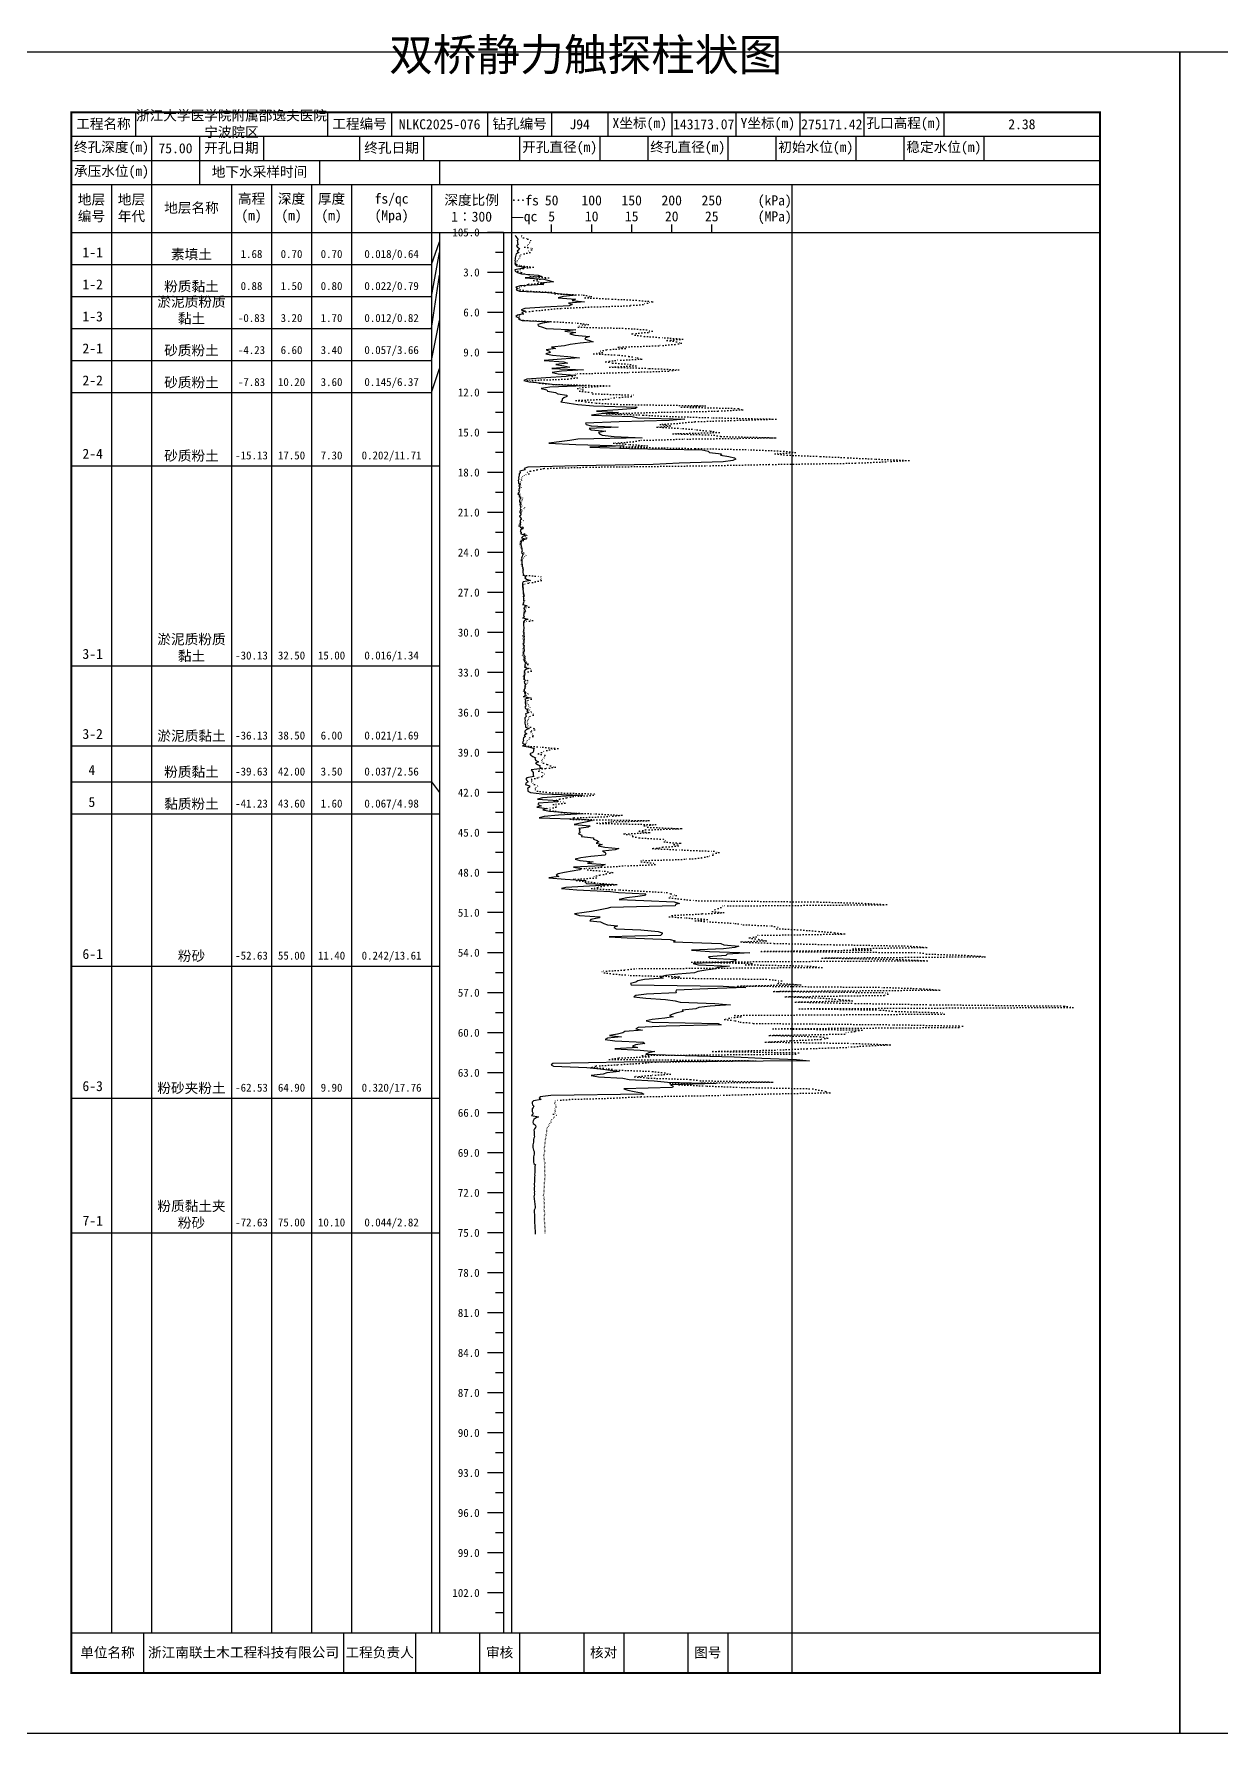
# Model space of a CAD drawing. Extents: x 297 to 65340, y 0 to 425.
# Drawn here: x 27928.6 to 28225.3, y 0 to 424.6 of the extents above; entities that cross this region are included whole.
import ezdxf
from ezdxf.enums import TextEntityAlignment as Align

# ---------------------------------------------------------------- set-up
doc = ezdxf.new("R2010")
doc.units = 0
doc.linetypes.add('DOT', pattern=[6.35, 0, -6.35])
doc.layers.add('FRAME', color=7, linetype='CONTINUOUS')
doc.layers.add('STRATUM', color=7, linetype='CONTINUOUS')
doc.styles.add('ST', font='')
doc.styles.get('ST').set_extended_font_data('SimSun')

msp = doc.modelspace()

# ---------------------------------------------------------------- linework, layer by layer
at = {"layer": 'FRAME', "color": 245, "linetype": 'Continuous'}
for points in [[(27918, 0), (28215, 0), (28215, 420), (27918, 420)], [(28215, 0), (28512, 0), (28512, 420), (28215, 420)]]:
    msp.add_lwpolyline(points, close=True, dxfattribs=at)
at = {"layer": 'FRAME', "linetype": 'Continuous', "const_width": 0.5}
msp.add_lwpolyline([(27938, 15), (28195, 15), (28195, 405), (27938, 405)], close=True, dxfattribs=at)
at = {"layer": 'FRAME', "color": 0, "linetype": 'Continuous'}
for points in [[(27954, 405), (27954, 399)], [(28002, 405), (28002, 399)], [(28018, 405), (28018, 399)], [(28042, 405), (28042, 399)], [(28058, 405), (28058, 399)], [(28072, 405), (28072, 399)], [(28088, 405), (28088, 399)], [(28104, 405), (28104, 399)], [(28120, 405), (28120, 399)], [(28136, 405), (28136, 399)], [(28156, 405), (28156, 399)], [(28195, 405), (28195, 399)], [(27938, 399), (28195, 399)], [(27958, 399), (27958, 393)], [(27970, 399), (27970, 393)], [(27986, 399), (27986, 393)], [(28010, 399), (28010, 393)], [(28026, 399), (28026, 393)], [(28050, 399), (28050, 393)], [(28070, 399), (28070, 393)], [(28082, 399), (28082, 393)], [(28102, 399), (28102, 393)], [(28114, 399), (28114, 393)], [(28134, 399), (28134, 393)], [(28146, 399), (28146, 393)], [(28166, 399), (28166, 393)], [(28195, 399), (28195, 393)], [(27938, 393), (28195, 393)], [(27958, 393), (27958, 387)], [(27970, 393), (27970, 387)], [(28000, 393), (28000, 387)], [(28030, 393), (28030, 387)], [(27938, 387), (28195, 387)], [(27948, 387), (27948, 25)], [(27958, 387), (27958, 25)], [(27978, 387), (27978, 25)], [(27988, 387), (27988, 25)], [(27998, 387), (27998, 25)], [(28008, 387), (28008, 25)], [(28028, 387), (28028, 25)], [(28048, 387), (28048, 25)], [(28118, 387), (28118, 25)], [(27938, 375), (28195, 375)], [(28030, 375), (28030, 25)], [(28046, 375), (28046, 25)], [(28058, 375), (28058, 377)], [(28068, 375), (28068, 377)], [(28078, 375), (28078, 377)], [(28088, 375), (28088, 377)], [(28098, 375), (28098, 377)], [(27938, 25), (28195, 25)], [(27956, 25), (27956, 15)], [(28006, 25), (28006, 15)], [(28024, 25), (28024, 15)], [(28040, 25), (28040, 15)], [(28050, 25), (28050, 15)], [(28066, 25), (28066, 15)], [(28076, 25), (28076, 15)], [(28092, 25), (28092, 15)], [(28102, 25), (28102, 15)], [(28118, 25), (28118, 15)]]:
    msp.add_lwpolyline(points, dxfattribs=at)
at = {"layer": 'STRATUM', "linetype": 'Continuous'}
for points in [[(28046, 375), (28042, 375)], [(28048.86, 374.33), (28049.02, 374), (28049.3, 373.67), (28049.6, 373.33), (28049.4, 373), (28049.5, 372.67), (28049.44, 372.33), (28049.64, 372), (28049.18, 371.67), (28049.44, 371.33), (28049.98, 371), (28049.8, 370.67), (28049.34, 370.33), (28049.8, 370), (28049.12, 369.67), (28049.06, 369.33), (28048.96, 369), (28048.9, 368.67), (28048.92, 368.33), (28048.82, 368), (28048.86, 367.67), (28048.82, 367.33), (28048.84, 367), (28049.2, 366.67), (28051.46, 366.33), (28050.56, 366), (28048.82, 365.67), (28048.9, 365.33), (28049.48, 365), (28050.5, 364.67), (28054.6, 364.33), (28055.58, 364), (28051.34, 363.67), (28056.08, 363.33), (28057.4, 363), (28058.48, 362.67), (28055.16, 362.33), (28056, 362), (28050.1, 361.67), (28049.04, 361.33), (28049.54, 361), (28049.12, 360.67), (28049.96, 360.33), (28057, 360), (28060.54, 359.67), (28064.06, 359.33), (28060.92, 359), (28059.64, 358.67), (28063.94, 358.33), (28063.12, 358), (28066.18, 357.67), (28062.18, 357.33), (28063.14, 357), (28062.36, 356.67), (28056.26, 356.33), (28051.3, 356), (28050.38, 355.67), (28051.5, 355.33), (28050.54, 355), (28050.92, 354.67), (28049.48, 354.33), (28049.08, 354), (28049.92, 353.67), (28049.74, 353.33), (28050.64, 353), (28057.98, 352.67), (28055.7, 352.33), (28054.54, 352), (28054.62, 351.67), (28055.68, 351.33), (28056.62, 351), (28064.02, 350.67), (28061.28, 350.33), (28064.02, 350), (28062.52, 349.67), (28063.76, 349.33), (28067.42, 349), (28066.44, 348.67), (28066.3, 348.33), (28067.48, 348), (28068.34, 347.67), (28065.16, 347.33), (28062.6, 347), (28061.2, 346.67), (28058, 346.33), (28058.96, 346), (28056.66, 345.67), (28057.48, 345.33), (28057.62, 345), (28056.54, 344.67), (28058.24, 344.33), (28062, 344), (28064.94, 343.67), (28060.44, 343.33), (28056.12, 343), (28061.04, 342.67), (28061.98, 342.33), (28059.06, 342), (28061.02, 341.67), (28062.56, 341.33), (28058.04, 341), (28065.94, 340.67), (28060.44, 340.33), (28058.14, 340), (28059.6, 339.67), (28063.72, 339.33), (28061.64, 339), (28056.56, 338.67), (28051.78, 338.33), (28051.08, 338), (28052.42, 337.67), (28056.06, 337.33), (28058.86, 337), (28066.24, 336.67), (28057.52, 336.33), (28055.34, 336), (28056.82, 335.67), (28056.94, 335.33), (28058.96, 335), (28059.58, 334.67), (28061.76, 334.33), (28061.76, 334), (28061.04, 333.67), (28060.62, 333.33), (28060.62, 333), (28060.3, 332.67), (28062.38, 332.33), (28064.58, 332), (28068.48, 331.67), (28079.36, 331.33), (28078.98, 331), (28074.64, 330.67), (28069.2, 330.33), (28074.72, 330), (28070.34, 329.67), (28067.92, 329.33), (28078.08, 329), (28079.54, 328.67), (28091.26, 328.33), (28087.4, 328), (28074.9, 327.67), (28066.44, 327.33), (28066.64, 327), (28067.9, 326.67), (28074.62, 326.33), (28067.36, 326), (28067.84, 325.67), (28071.54, 325.33), (28069.74, 325), (28069.96, 324.67), (28070.6, 324.33), (28073.66, 324), (28080.58, 323.67), (28064.52, 323.33), (28062.52, 323), (28059.84, 322.67), (28057.28, 322.33), (28064.06, 322), (28076.14, 321.67), (28067.54, 321.33), (28077.44, 321), (28095.64, 320.67), (28097.12, 320.33), (28097.4, 320), (28100.44, 319.67), (28100.22, 319.33), (28102.3, 319), (28103.7, 318.67), (28104, 318.33), (28103.3, 318), (28100.84, 317.67), (28089.84, 317.33), (28083.38, 317), (28064.38, 316.67), (28052.04, 316.33), (28051.1, 316), (28051.34, 315.67), (28050.04, 315.33), (28050.14, 315), (28049.92, 314.67), (28049.86, 314.33), (28049.78, 314), (28049.72, 313.67), (28049.82, 313.33), (28049.66, 313), (28049.72, 312.67), (28049.72, 312.33), (28050.12, 312), (28049.76, 311.67), (28049.96, 311.33), (28049.9, 311), (28049.72, 310.67), (28049.84, 310.33), (28049.8, 310), (28049.56, 309.67), (28049.98, 309.33), (28049.86, 309), (28050.4, 308.67), (28050.08, 308.33), (28049.94, 308), (28049.98, 307.67), (28050.2, 307.33), (28050.08, 307), (28050.16, 306.67), (28050.3, 306.33), (28050.12, 306), (28050.32, 305.67), (28050.08, 305.33), (28050.08, 305), (28050.3, 304.67), (28050.18, 304.33), (28050, 304), (28050.32, 303.67), (28050.3, 303.33), (28050.12, 303), (28050.1, 302.67), (28050.16, 302.33), (28050.24, 302), (28050.04, 301.67), (28050.12, 301.33), (28050.88, 301), (28050.22, 300.67), (28050.2, 300.33), (28050.32, 300), (28050.28, 299.67), (28051.66, 299.33), (28050.82, 299), (28050.44, 298.67), (28051.66, 298.33), (28050.26, 298), (28050.44, 297.67), (28050.3, 297.33), (28050.32, 297), (28050.4, 296.67), (28050.5, 296.33), (28050.56, 296), (28050.54, 295.67), (28050.6, 295.33), (28050.46, 295), (28050.92, 294.67), (28050.68, 294.33), (28050.62, 294), (28050.5, 293.67), (28050.54, 293.33), (28050.56, 293), (28050.58, 292.67), (28050.54, 292.33), (28050.64, 292), (28050.64, 291.67), (28050.68, 291.33), (28050.78, 291), (28050.9, 290.67), (28050.82, 290.33), (28050.78, 290), (28050.84, 289.67), (28051.06, 289.33), (28051.58, 289), (28051.32, 288.67), (28051.7, 288.33), (28052.7, 288), (28050.86, 287.67), (28050.72, 287.33), (28050.72, 287), (28050.72, 286.67), (28050.7, 286.33), (28050.8, 286), (28050.8, 285.67), (28050.84, 285.33), (28050.88, 285), (28050.88, 284.67), (28051.06, 284.33), (28050.92, 284), (28050.96, 283.67), (28050.96, 283.33), (28051, 283), (28051.04, 282.67), (28050.88, 282.33), (28050.9, 282), (28051.68, 281.67), (28051.12, 281.33), (28051.06, 281), (28051.26, 280.67), (28051.5, 280.33), (28051.02, 280), (28051.02, 279.67), (28051, 279.33), (28051.12, 279), (28050.88, 278.67), (28051.9, 278.33), (28051.2, 278), (28050.96, 277.67), (28050.98, 277.33), (28050.96, 277), (28051, 276.67), (28051.06, 276.33), (28051.02, 276), (28051, 275.67), (28050.94, 275.33), (28051.04, 275), (28051.06, 274.67), (28051.02, 274.33), (28051.1, 274), (28051.04, 273.67), (28051.12, 273.33), (28051.04, 273), (28051.06, 272.67), (28051.08, 272.33), (28050.92, 272), (28051.14, 271.67), (28051.06, 271.33), (28051.04, 271), (28051.12, 270.67), (28051.1, 270.33), (28050.94, 270), (28050.96, 269.67), (28051.02, 269.33), (28051.4, 269), (28051.1, 268.67), (28051.36, 268.33), (28051.06, 268), (28051.26, 267.67), (28051.76, 267.33), (28051.26, 267), (28051.28, 266.67), (28051.24, 266.33), (28052.12, 266), (28051.4, 265.67), (28051.14, 265.33), (28051.2, 265), (28051.26, 264.67), (28051.18, 264.33), (28051.16, 264), (28051.14, 263.67), (28051.14, 263.33), (28051.46, 263), (28051.14, 262.67), (28051.22, 262.33), (28051.5, 262), (28051.32, 261.67), (28051.26, 261.33), (28051.26, 261), (28051.04, 260.67), (28051.18, 260.33), (28051.56, 260), (28051.32, 259.67), (28051.38, 259.33), (28051.12, 259), (28052.62, 258.67), (28051.32, 258.33), (28051.5, 258), (28051.38, 257.67), (28051.34, 257.33), (28051.48, 257), (28051.52, 256.67), (28051.28, 256.33), (28051.46, 256), (28052.1, 255.67), (28051.8, 255.33), (28052.3, 255), (28051.5, 254.67), (28051.58, 254.33), (28051.66, 254), (28051.3, 253.67), (28051.32, 253.33), (28051.4, 253), (28051.26, 252.67), (28051.3, 252.33), (28051.38, 252), (28051.48, 251.67), (28051.5, 251.33), (28052.4, 251), (28051.64, 250.67), (28051.28, 250.33), (28051.32, 250), (28051.78, 249.67), (28051.14, 249.33), (28051.46, 249), (28050.94, 248.67), (28050.9, 248.33), (28050.94, 248), (28050.8, 247.67), (28050.72, 247.33), (28051.46, 247), (28050.68, 246.67), (28052.58, 246.33), (28053.6, 246), (28053.5, 245.67), (28053.44, 245.33), (28053.28, 245), (28052.54, 244.67), (28052.76, 244.33), (28053.32, 244), (28053.98, 243.67), (28053.78, 243.33), (28054.06, 243), (28054.72, 242.67), (28053.94, 242.33), (28054.5, 242), (28055.1, 241.67), (28054.94, 241.33), (28055.74, 241), (28052.84, 240.67), (28053.16, 240.33), (28053.42, 240), (28053.36, 239.67), (28053.34, 239.33), (28053.54, 239), (28051.78, 238.67), (28051.56, 238.33), (28051.76, 238), (28052.16, 237.67), (28051.52, 237.33), (28051.48, 237), (28052.44, 236.67), (28052.46, 236.33), (28051.98, 236), (28052.02, 235.67), (28052.02, 235.33), (28052.72, 235), (28055.56, 234.67), (28065.76, 234.33), (28060.3, 234), (28055.68, 233.67), (28054.44, 233.33), (28059.52, 233), (28059.54, 232.67), (28054.68, 232.33), (28054.54, 232), (28055.36, 231.67), (28054.32, 231.33), (28056.8, 231), (28055.8, 230.67), (28057.48, 230.33), (28061.82, 230), (28065.9, 229.67), (28059.68, 229.33), (28056.1, 229), (28054.84, 228.67), (28065.42, 228.33), (28068.22, 228), (28066.86, 227.67), (28065.22, 227.33), (28063.6, 227), (28067.6, 226.67), (28067.12, 226.33), (28064.78, 226), (28065.02, 225.67), (28064.86, 225.33), (28065.16, 225), (28064.68, 224.67), (28065.58, 224.33), (28065.42, 224), (28068.46, 223.67), (28068.44, 223.33), (28069.38, 223), (28069.82, 222.67), (28069.12, 222.33), (28070.66, 222), (28069.58, 221.67), (28071.28, 221.33), (28074.8, 221), (28073.88, 220.67), (28070.68, 220.33), (28071.4, 220), (28071.56, 219.67), (28071.4, 219.33), (28067.8, 219), (28065.32, 218.67), (28063.86, 218.33), (28065.04, 218), (28068.4, 217.67), (28066.94, 217.33), (28071.4, 217), (28070.54, 216.67), (28063.42, 216.33), (28065.52, 216), (28065.08, 215.67), (28063.1, 215.33), (28061.24, 215), (28059.64, 214.67), (28059.16, 214.33), (28059.76, 214), (28057.32, 213.67), (28061.38, 213.33), (28066.54, 213), (28066.32, 212.67), (28066.7, 212.33), (28073.56, 212), (28068.98, 211.67), (28061.52, 211.33), (28060.5, 211), (28064.26, 210.67), (28072.72, 210.33), (28074.7, 210), (28081.5, 209.67), (28081.24, 209.33), (28079.52, 209), (28076.76, 208.67), (28074.84, 208.33), (28081.06, 208), (28088.58, 207.67), (28089.92, 207.33), (28088.92, 207), (28088.82, 206.67), (28072.7, 206.33), (28071.78, 206), (28070.1, 205.67), (28067.94, 205.33), (28066.14, 205), (28063.74, 204.67), (28064.94, 204.33), (28070.16, 204), (28069.84, 203.67), (28067.76, 203.33), (28067.54, 203), (28070.2, 202.67), (28071.04, 202.33), (28071.92, 202), (28074.46, 201.67), (28073.54, 201.33), (28074.12, 201), (28080.28, 200.67), (28084.62, 200.33), (28085.64, 200), (28085.6, 199.67), (28085.22, 199.33), (28072.36, 199), (28076.86, 198.67), (28087.62, 198.33), (28088.82, 198), (28088.46, 197.67), (28100.28, 197.33), (28101.02, 197), (28104.76, 196.67), (28103.78, 196.33), (28100.98, 196), (28092.96, 195.67), (28097.46, 195.33), (28107.56, 195), (28101.84, 194.67), (28101.54, 194.33), (28097.2, 194), (28097.64, 193.67), (28104.22, 193.33), (28103.88, 193), (28102.48, 192.67), (28093.36, 192.33), (28094.7, 192), (28102.44, 191.67), (28099.48, 191.33), (28099.02, 191), (28096.5, 190.67), (28094.5, 190.33), (28093.68, 190), (28089.56, 189.67), (28086.56, 189.33), (28085.08, 189), (28085.86, 188.67), (28081.22, 188.33), (28079.54, 188), (28079.04, 187.67), (28077.72, 187.33), (28077.9, 187), (28100.86, 186.67), (28106.48, 186.33), (28097.02, 186), (28089.14, 185.67), (28089.06, 185.33), (28089.08, 185), (28081.68, 184.67), (28079.06, 184.33), (28078.56, 184), (28081.56, 183.67), (28086.42, 183.33), (28088.84, 183), (28090.12, 182.67), (28098.8, 182.33), (28102.7, 182), (28097.58, 181.67), (28094.8, 181.33), (28094.04, 181), (28090.6, 180.67), (28090.82, 180.33), (28089.26, 180), (28088.32, 179.67), (28087.44, 179.33), (28088.34, 179), (28086.32, 178.67), (28083.12, 178.33), (28081.58, 178), (28083.1, 177.67), (28099.58, 177.33), (28100.32, 177), (28086.62, 176.67), (28079.64, 176.33), (28079.02, 176), (28080.66, 175.67), (28076.28, 175.33), (28075.82, 175), (28074.44, 174.67), (28072.46, 174.33), (28075.46, 174), (28071.92, 173.67), (28071.38, 173.33), (28073.8, 173), (28080.9, 172.67), (28081.3, 172.33), (28078.96, 172), (28078.24, 171.67), (28079.52, 171.33), (28073.78, 171), (28080.08, 170.67), (28083.76, 170.33), (28082.3, 170), (28081.56, 169.67), (28091.34, 169.33), (28103.58, 169), (28110.5, 168.67), (28119.2, 168.33), (28122.44, 168), (28076.1, 167.67), (28058.28, 167.33), (28057.9, 167), (28058.44, 166.67), (28066.78, 166.33), (28070.14, 166), (28072.74, 165.67), (28074.98, 165.33), (28071.76, 165), (28070.86, 164.67), (28067.9, 164.33), (28069.68, 164), (28075.76, 163.67), (28077.4, 163.33), (28083.62, 163), (28086.94, 162.67), (28099.02, 162.33), (28087.72, 162), (28088.38, 161.67), (28088.22, 161.33), (28076.06, 161), (28077.02, 160.67), (28078.64, 160.33), (28080.48, 160), (28081, 159.67), (28057.82, 159.33), (28055.1, 159), (28054.88, 158.67), (28055.4, 158.33), (28053.44, 158), (28053.14, 157.67), (28053.16, 157.33), (28053.18, 157), (28053.56, 156.67), (28053.4, 156.33), (28053.14, 156), (28053.14, 155.67), (28053.14, 155.33), (28053.26, 155), (28053.26, 154.67), (28053, 154.33), (28054.7, 154), (28054, 153.67), (28053.54, 153.33), (28053.38, 153), (28053.3, 152.67), (28053.38, 152.33), (28053.86, 152), (28054.08, 151.67), (28053.94, 151.33), (28053.74, 151), (28053.58, 150.67), (28053.62, 150.33), (28053.62, 150), (28053.6, 149.67), (28053.62, 149.33), (28053.68, 149), (28053.56, 148.67), (28053.46, 148.33), (28053.46, 148), (28053.46, 147.67), (28053.36, 147.33), (28053.32, 147), (28053.3, 146.67), (28053.3, 146.33), (28053.34, 146), (28053.46, 145.67), (28053.6, 145.33), (28053.62, 145), (28053.64, 144.67), (28053.56, 144.33), (28053.5, 144), (28053.44, 143.67), (28053.46, 143.33), (28053.48, 143), (28053.5, 142.67), (28053.56, 142.33), (28053.98, 142), (28053.82, 141.67), (28053.8, 141.33), (28053.8, 141), (28053.82, 140.67), (28053.82, 140.33), (28053.78, 140), (28053.72, 139.67), (28053.8, 139.33), (28053.74, 139), (28053.74, 138.67), (28053.74, 138.33), (28053.74, 138), (28053.7, 137.67), (28053.64, 137.33), (28053.64, 137), (28053.68, 136.67), (28053.64, 136.33), (28053.66, 136), (28053.62, 135.67), (28053.68, 135.33), (28053.64, 135), (28053.68, 134.67), (28053.66, 134.33), (28053.58, 134), (28053.6, 133.67), (28053.64, 133.33), (28053.7, 133), (28053.7, 132.67), (28053.78, 132.33), (28053.78, 132), (28053.88, 131.67), (28053.86, 131.33), (28053.82, 131), (28053.66, 130.67), (28053.62, 130.33), (28053.62, 130), (28053.7, 129.67), (28053.7, 129.33), (28053.7, 129), (28053.7, 128.67), (28053.74, 128.33), (28053.74, 128), (28053.74, 127.67), (28053.74, 127.33), (28053.76, 127), (28053.78, 126.67), (28053.8, 126.33), (28053.82, 126), (28053.86, 125.67), (28053.88, 125.33), (28053.9, 125), (28053.86, 124.67)], [(28028, 367), (28030, 372.67)], [(28028, 359), (28030, 370)], [(28046, 370), (28044, 370)], [(27938, 367), (27948, 367)], [(27948, 367), (27958, 367)], [(27958, 367), (27978, 367)], [(27978, 367), (27988, 367)], [(27988, 367), (27998, 367)], [(27998, 367), (28008, 367)], [(28008, 367), (28028, 367)], [(28028, 351), (28030, 364.33)], [(28046, 365), (28042, 365)], [(27938, 359), (27948, 359)], [(27948, 359), (27958, 359)], [(27958, 359), (27978, 359)], [(27978, 359), (27988, 359)], [(27988, 359), (27998, 359)], [(27998, 359), (28008, 359)], [(28008, 359), (28028, 359)], [(28046, 360), (28044, 360)], [(28028, 343), (28030, 353)], [(28046, 355), (28042, 355)], [(27938, 351), (27948, 351)], [(27948, 351), (27958, 351)], [(27958, 351), (27978, 351)], [(27978, 351), (27988, 351)], [(27988, 351), (27998, 351)], [(27998, 351), (28008, 351)], [(28008, 351), (28028, 351)], [(28046, 350), (28044, 350)], [(28046, 345), (28042, 345)], [(27938, 343), (27948, 343)], [(27948, 343), (27958, 343)], [(27958, 343), (27978, 343)], [(27978, 343), (27988, 343)], [(27988, 343), (27998, 343)], [(27998, 343), (28008, 343)], [(28008, 343), (28028, 343)], [(28028, 335), (28030, 341)], [(28046, 340), (28044, 340)], [(27938, 335), (27948, 335)], [(27948, 335), (27958, 335)], [(27958, 335), (27978, 335)], [(27978, 335), (27988, 335)], [(27988, 335), (27998, 335)], [(27998, 335), (28008, 335)], [(28008, 335), (28028, 335)], [(28046, 335), (28042, 335)], [(28046, 330), (28044, 330)], [(28046, 325), (28042, 325)], [(28046, 320), (28044, 320)], [(27938, 316.67), (27948, 316.67)], [(27948, 316.67), (27958, 316.67)], [(27958, 316.67), (27978, 316.67)], [(27978, 316.67), (27988, 316.67)], [(27988, 316.67), (27998, 316.67)], [(27998, 316.67), (28008, 316.67)], [(28008, 316.67), (28028, 316.67)], [(28028, 316.67), (28030, 316.67)], [(28046, 315), (28042, 315)], [(28046, 310), (28044, 310)], [(28046, 305), (28042, 305)], [(28046, 300), (28044, 300)], [(28046, 295), (28042, 295)], [(28046, 290), (28044, 290)], [(28046, 285), (28042, 285)], [(28046, 280), (28044, 280)], [(28046, 275), (28042, 275)], [(28046, 270), (28044, 270)], [(27938, 266.67), (27948, 266.67)], [(27948, 266.67), (27958, 266.67)], [(27958, 266.67), (27978, 266.67)], [(27978, 266.67), (27988, 266.67)], [(27988, 266.67), (27998, 266.67)], [(27998, 266.67), (28008, 266.67)], [(28008, 266.67), (28028, 266.67)], [(28028, 266.67), (28030, 266.67)], [(28046, 265), (28042, 265)], [(28046, 260), (28044, 260)], [(28046, 255), (28042, 255)], [(27938, 246.67), (27948, 246.67)], [(27948, 246.67), (27958, 246.67)], [(27958, 246.67), (27978, 246.67)], [(27978, 246.67), (27988, 246.67)], [(27988, 246.67), (27998, 246.67)], [(27998, 246.67), (28008, 246.67)], [(28008, 246.67), (28028, 246.67)], [(28028, 246.67), (28030, 246.67)], [(28046, 250), (28044, 250)], [(28046, 245), (28042, 245)], [(28046, 240), (28044, 240)], [(27938, 237.67), (27948, 237.67)], [(27948, 237.67), (27958, 237.67)], [(27958, 237.67), (27978, 237.67)], [(27978, 237.67), (27988, 237.67)], [(27988, 237.67), (27998, 237.67)], [(27998, 237.67), (28008, 237.67)], [(28008, 237.67), (28028, 237.67)], [(28028, 237.67), (28030, 235)], [(28046, 235), (28042, 235)], [(27938, 229.67), (27948, 229.67)], [(27948, 229.67), (27958, 229.67)], [(27958, 229.67), (27978, 229.67)], [(27978, 229.67), (27988, 229.67)], [(27988, 229.67), (27998, 229.67)], [(27998, 229.67), (28008, 229.67)], [(28008, 229.67), (28028, 229.67)], [(28028, 229.67), (28030, 229.67)], [(28046, 230), (28044, 230)], [(28046, 225), (28042, 225)], [(28046, 220), (28044, 220)], [(28046, 215), (28042, 215)], [(28046, 210), (28044, 210)], [(28046, 205), (28042, 205)], [(28046, 200), (28044, 200)], [(27938, 191.67), (27948, 191.67)], [(27948, 191.67), (27958, 191.67)], [(27958, 191.67), (27978, 191.67)], [(27978, 191.67), (27988, 191.67)], [(27988, 191.67), (27998, 191.67)], [(27998, 191.67), (28008, 191.67)], [(28008, 191.67), (28028, 191.67)], [(28028, 191.67), (28030, 191.67)], [(28046, 195), (28042, 195)], [(28046, 190), (28044, 190)], [(28046, 185), (28042, 185)], [(28046, 180), (28044, 180)], [(28046, 175), (28042, 175)], [(28046, 170), (28044, 170)], [(28046, 165), (28042, 165)], [(27938, 158.67), (27948, 158.67)], [(27948, 158.67), (27958, 158.67)], [(27958, 158.67), (27978, 158.67)], [(27978, 158.67), (27988, 158.67)], [(27988, 158.67), (27998, 158.67)], [(27998, 158.67), (28008, 158.67)], [(28008, 158.67), (28028, 158.67)], [(28028, 158.67), (28030, 158.67)], [(28046, 160), (28044, 160)], [(28046, 155), (28042, 155)], [(28046, 150), (28044, 150)], [(28046, 145), (28042, 145)], [(28046, 140), (28044, 140)], [(28046, 135), (28042, 135)], [(28046, 130), (28044, 130)], [(27938, 125), (27948, 125)], [(27948, 125), (27958, 125)], [(27958, 125), (27978, 125)], [(27978, 125), (27988, 125)], [(27988, 125), (27998, 125)], [(27998, 125), (28008, 125)], [(28008, 125), (28028, 125)], [(28028, 125), (28030, 125)], [(28046, 125), (28042, 125)], [(28046, 120), (28044, 120)], [(28046, 115), (28042, 115)], [(28046, 110), (28044, 110)], [(28046, 105), (28042, 105)], [(28046, 100), (28044, 100)], [(28046, 95), (28042, 95)], [(28046, 90), (28044, 90)], [(28046, 85), (28042, 85)], [(28046, 80), (28044, 80)], [(28046, 75), (28042, 75)], [(28046, 70), (28044, 70)], [(28046, 65), (28042, 65)], [(28046, 60), (28044, 60)], [(28046, 55), (28042, 55)], [(28046, 50), (28044, 50)], [(28046, 45), (28042, 45)], [(28046, 40), (28044, 40)], [(28046, 35), (28042, 35)], [(28046, 30), (28044, 30)]]:
    msp.add_lwpolyline(points, dxfattribs=at)
at = {"layer": 'STRATUM', "linetype": 'DOT', "ltscale": 0.1}
msp.add_lwpolyline([(28050.46, 374.33), (28050.5, 374), (28050.98, 373.67), (28052.02, 373.33), (28052.74, 373), (28052.56, 372.67), (28052.58, 372.33), (28052.16, 372), (28051.96, 371.67), (28051.32, 371.33), (28053.22, 371), (28052.98, 370.67), (28052.18, 370.33), (28052.54, 370), (28051.1, 369.67), (28050.04, 369.33), (28050.04, 369), (28049.98, 368.67), (28049.74, 368.33), (28049.34, 368), (28049.4, 367.67), (28049.04, 367.33), (28049.26, 367), (28050.38, 366.67), (28053.38, 366.33), (28050.9, 366), (28050.12, 365.67), (28049.54, 365.33), (28050.46, 365), (28051.16, 364.67), (28052.26, 364.33), (28052.7, 364), (28057.2, 363.67), (28055.08, 363.33), (28053.58, 363), (28054.74, 362.67), (28056, 362.33), (28052.02, 362), (28051.18, 361.67), (28050.04, 361.33), (28049.8, 361), (28050.14, 360.67), (28052.04, 360.33), (28058.76, 360), (28058.88, 359.67), (28066.02, 359.33), (28067.9, 359), (28066.36, 358.67), (28073.22, 358.33), (28079.96, 358), (28083.16, 357.67), (28081.98, 357.33), (28080.76, 357), (28077.54, 356.67), (28067.22, 356.33), (28060.18, 356), (28056.4, 355.67), (28053.18, 355.33), (28051.48, 355), (28050.92, 354.67), (28049.88, 354.33), (28049.92, 354), (28049.84, 353.67), (28050.04, 353.33), (28051.14, 353), (28058.7, 352.67), (28064.52, 352.33), (28067.12, 352), (28064.94, 351.67), (28064.7, 351.33), (28076.54, 351), (28081.7, 350.67), (28083.12, 350.33), (28082.02, 350), (28078.12, 349.67), (28078.84, 349.33), (28081.18, 349), (28086.26, 348.67), (28090.72, 348.33), (28086.9, 348), (28089.16, 347.67), (28090.38, 347.33), (28088.76, 347), (28084.68, 346.67), (28074.72, 346.33), (28076.36, 346), (28071.6, 345.67), (28070.16, 345.33), (28070.64, 345), (28068.54, 344.67), (28074.9, 344.33), (28077.4, 344), (28079.44, 343.67), (28080.42, 343.33), (28073.9, 343), (28071.56, 342.67), (28073.32, 342.33), (28077.68, 342), (28079.02, 341.67), (28072.52, 341.33), (28082.5, 341), (28089.66, 340.67), (28087.1, 340.33), (28076.98, 340), (28064.1, 339.67), (28063.88, 339.33), (28063.1, 339), (28064.36, 338.67), (28062.02, 338.33), (28051.98, 338), (28053.26, 337.67), (28055.08, 337.33), (28058.44, 337), (28072.42, 336.67), (28066.54, 336.33), (28064.56, 336), (28065.82, 335.67), (28065, 335.33), (28068.1, 335), (28068.3, 334.67), (28078.44, 334.33), (28077.88, 334), (28073.62, 333.67), (28072.22, 333.33), (28064.1, 333), (28066.56, 332.67), (28069.22, 332.33), (28075.28, 332), (28096.34, 331.67), (28090.46, 331.33), (28104.66, 331), (28105.68, 330.67), (28099.46, 330.33), (28083.28, 330), (28071.82, 329.67), (28080.94, 329.33), (28087.58, 329), (28098.44, 328.67), (28114, 328.33), (28102.8, 328), (28093.72, 327.67), (28090.06, 327.33), (28085.18, 327), (28087.64, 326.67), (28084.4, 326.33), (28090.86, 326), (28094.4, 325.67), (28097.74, 325.33), (28099.86, 325), (28088.34, 324.67), (28098.62, 324.33), (28100.36, 324), (28113.96, 323.67), (28090.7, 323.33), (28079.86, 323), (28078.36, 322.67), (28073.56, 322.33), (28077.62, 322), (28081.86, 321.67), (28075.2, 321.33), (28093.98, 321), (28107.82, 320.67), (28116.04, 320.33), (28118.86, 320), (28113.86, 319.67), (28116.84, 319.33), (28125.24, 319), (28132.06, 318.67), (28139.1, 318.33), (28147.26, 318), (28141.44, 317.67), (28133.84, 317.33), (28112.3, 317), (28096.3, 316.67), (28066.62, 316.33), (28056, 316), (28054.3, 315.67), (28052.6, 315.33), (28051.88, 315), (28052.32, 314.67), (28051.16, 314.33), (28050.82, 314), (28050.52, 313.67), (28050.36, 313.33), (28050.5, 313), (28050.28, 312.67), (28050.14, 312.33), (28050.12, 312), (28050.22, 311.67), (28050.42, 311.33), (28049.98, 311), (28049.98, 310.67), (28049.94, 310.33), (28049.6, 310), (28050.06, 309.67), (28050.06, 309.33), (28050.24, 309), (28050.7, 308.67), (28050.62, 308.33), (28050.6, 308), (28050.4, 307.67), (28050.26, 307.33), (28050.34, 307), (28050.54, 306.67), (28051.18, 306.33), (28051.16, 306), (28050.62, 305.67), (28050.48, 305.33), (28050.36, 305), (28050.46, 304.67), (28050.06, 304.33), (28050, 304), (28050.34, 303.67), (28050.46, 303.33), (28050.96, 303), (28050.36, 302.67), (28049.98, 302.33), (28049.92, 302), (28049.88, 301.67), (28050.96, 301.33), (28050.44, 301), (28050.22, 300.67), (28050.12, 300.33), (28050.38, 300), (28051.22, 299.67), (28051.88, 299.33), (28051.36, 299), (28051.72, 298.67), (28050.68, 298.33), (28050.86, 298), (28050.12, 297.67), (28050.1, 297.33), (28050.06, 297), (28050.1, 296.67), (28050.3, 296.33), (28050.36, 296), (28050.54, 295.67), (28050.46, 295.33), (28050.94, 295), (28051.02, 294.67), (28051.6, 294.33), (28051.28, 294), (28051, 293.67), (28050.36, 293.33), (28050.3, 293), (28050.6, 292.67), (28050.54, 292.33), (28050.4, 292), (28050.44, 291.67), (28050.82, 291.33), (28050.74, 291), (28050.7, 290.67), (28050.76, 290.33), (28050.78, 290), (28050.9, 289.67), (28050.98, 289.33), (28055.28, 289), (28055.34, 288.67), (28055.18, 288.33), (28055.36, 288), (28053.92, 287.67), (28052.1, 287.33), (28050.96, 287), (28050.92, 286.67), (28050.84, 286.33), (28050.86, 286), (28050.9, 285.67), (28050.9, 285.33), (28050.98, 285), (28051.1, 284.67), (28051.16, 284.33), (28051.14, 284), (28051.1, 283.67), (28051, 283.33), (28051.22, 283), (28051.06, 282.67), (28051.02, 282.33), (28050.86, 282), (28051.84, 281.67), (28052.3, 281.33), (28051.08, 281), (28051.02, 280.67), (28051.38, 280.33), (28051.38, 280), (28051.16, 279.67), (28050.96, 279.33), (28051.16, 279), (28050.92, 278.67), (28051.94, 278.33), (28053.2, 278), (28051.32, 277.67), (28050.96, 277.33), (28050.96, 277), (28050.96, 276.67), (28051.02, 276.33), (28051.04, 276), (28051.08, 275.67), (28050.92, 275.33), (28050.9, 275), (28051, 274.67), (28050.7, 274.33), (28050.78, 274), (28050.82, 273.67), (28050.9, 273.33), (28050.96, 273), (28050.88, 272.67), (28050.78, 272.33), (28050.88, 272), (28050.86, 271.67), (28050.98, 271.33), (28050.8, 271), (28050.82, 270.67), (28050.88, 270.33), (28050.78, 270), (28050.74, 269.67), (28050.64, 269.33), (28050.92, 269), (28050.98, 268.67), (28050.88, 268.33), (28051.36, 268), (28051.64, 267.67), (28052.04, 267.33), (28052.08, 267), (28051.36, 266.67), (28051.58, 266.33), (28052.62, 266), (28052.76, 265.67), (28052.86, 265.33), (28051.12, 265), (28051.02, 264.67), (28051, 264.33), (28050.88, 264), (28050.96, 263.67), (28051.12, 263.33), (28052, 263), (28052, 262.67), (28051.86, 262.33), (28051.54, 262), (28051.52, 261.67), (28051.44, 261.33), (28051.24, 261), (28051.2, 260.67), (28050.86, 260.33), (28051.28, 260), (28052.2, 259.67), (28051.7, 259.33), (28051.08, 259), (28052.84, 258.67), (28052.92, 258.33), (28051.96, 258), (28051.7, 257.67), (28051.8, 257.33), (28052.12, 257), (28052.2, 256.67), (28052.66, 256.33), (28052.02, 256), (28052.44, 255.67), (28052.76, 255.33), (28052.84, 255), (28053.42, 254.67), (28053.38, 254.33), (28052.44, 254), (28052.26, 253.67), (28052.14, 253.33), (28052.02, 253), (28051.88, 252.67), (28051.94, 252.33), (28051.88, 252), (28052.08, 251.67), (28052.72, 251.33), (28053.64, 251), (28053.7, 250.67), (28052.8, 250.33), (28052.8, 250), (28053.14, 249.67), (28053.26, 249.33), (28053.3, 249), (28052.54, 248.67), (28052.38, 248.33), (28051.88, 248), (28051.74, 247.67), (28051.64, 247.33), (28051.42, 247), (28051.44, 246.67), (28055.8, 246.33), (28059.56, 246), (28057.48, 245.67), (28056.02, 245.33), (28055.44, 245), (28054.68, 244.67), (28056.44, 244.33), (28056.26, 244), (28056.12, 243.67), (28055.68, 243.33), (28055.48, 243), (28055.54, 242.67), (28055.92, 242.33), (28056.96, 242), (28057.74, 241.67), (28058.88, 241.33), (28056.34, 241), (28055.02, 240.67), (28054.76, 240.33), (28055.68, 240), (28056.24, 239.67), (28055.72, 239.33), (28055.56, 239), (28054.48, 238.67), (28052.94, 238.33), (28052.98, 238), (28052.98, 237.67), (28053.26, 237.33), (28053.74, 237), (28054.58, 236.67), (28054.06, 236.33), (28053.84, 236), (28053.9, 235.67), (28054.42, 235.33), (28057.54, 235), (28068.82, 234.67), (28068.34, 234.33), (28063.4, 234), (28061.62, 233.67), (28059.96, 233.33), (28058.72, 233), (28060.84, 232.67), (28061.28, 232.33), (28058.48, 232), (28059.16, 231.67), (28059.08, 231.33), (28056.98, 231), (28057.6, 230.67), (28058.98, 230.33), (28060.48, 230), (28069.16, 229.67), (28075.5, 229.33), (28071.86, 229), (28063.46, 228.67), (28062.7, 228.33), (28082.32, 228), (28072.98, 227.67), (28069.38, 227.33), (28083.96, 227), (28081.18, 226.67), (28082.04, 226.33), (28090.46, 226), (28081.48, 225.67), (28079.96, 225.33), (28082.44, 225), (28076.1, 224.67), (28078.12, 224.33), (28078.28, 224), (28079.94, 223.67), (28085.98, 223.33), (28086.42, 223), (28086.16, 222.67), (28090.16, 222.33), (28088.58, 222), (28089.58, 221.67), (28085.7, 221.33), (28083.24, 221), (28090.58, 220.67), (28098.56, 220.33), (28099.8, 220), (28098.32, 219.67), (28098.26, 219.33), (28096.98, 219), (28095.42, 218.67), (28091.2, 218.33), (28080.3, 218), (28080.48, 217.67), (28083.48, 217.33), (28083.76, 217), (28075.72, 216.67), (28070.4, 216.33), (28066.24, 216), (28067.02, 215.67), (28071.32, 215.33), (28073.24, 215), (28071.66, 214.67), (28069.96, 214.33), (28068.52, 214), (28069.08, 213.67), (28063.54, 213.33), (28064.3, 213), (28067.24, 212.67), (28070.16, 212.33), (28074.24, 212), (28071.12, 211.67), (28069.42, 211.33), (28068, 211), (28075.14, 210.67), (28081.78, 210.33), (28086.8, 210), (28087.9, 209.67), (28089.1, 209.33), (28087.68, 209), (28087.44, 208.67), (28091.16, 208.33), (28094.08, 208), (28124.5, 207.67), (28136.4, 207.33), (28141.68, 207), (28100.76, 206.67), (28100.28, 206.33), (28099.58, 206), (28098.8, 205.67), (28098.22, 205.33), (28100.96, 205), (28095.46, 204.67), (28088.1, 204.33), (28087.44, 204), (28091.68, 203.67), (28096.86, 203.33), (28093.92, 203), (28097.58, 202.67), (28103.9, 202.33), (28105.92, 202), (28112.98, 201.67), (28114.58, 201.33), (28114.26, 201), (28120.26, 200.67), (28124.82, 200.33), (28128.78, 200), (28131.16, 199.67), (28109.46, 199.33), (28109.12, 199), (28107.4, 198.67), (28109.78, 198.33), (28111.56, 198), (28105.32, 197.67), (28113.68, 197.33), (28128.56, 197), (28147.04, 196.67), (28151.64, 196.33), (28133.3, 196), (28137.74, 195.67), (28110.46, 195.33), (28150.08, 195), (28151.66, 194.67), (28162.18, 194.33), (28166.28, 194), (28125.6, 193.67), (28144.3, 193.33), (28151.82, 193), (28093, 192.67), (28108.02, 192.33), (28106.56, 192), (28121.94, 191.67), (28125.48, 191.33), (28078.58, 191), (28076.1, 190.67), (28070.56, 190.33), (28071.18, 190), (28073.46, 189.67), (28077.76, 189.33), (28089.9, 189), (28088.1, 188.67), (28112.5, 188.33), (28115.4, 188), (28114.66, 187.67), (28114.62, 187.33), (28120.16, 187), (28104.5, 186.67), (28141.1, 186.33), (28150.26, 186), (28154.9, 185.67), (28113.48, 185.33), (28141.86, 185), (28142.02, 184.67), (28141, 184.33), (28116.46, 184), (28125.18, 183.67), (28130.04, 183.33), (28133.12, 183), (28118.96, 182.67), (28133.94, 182.33), (28152.78, 182), (28186.12, 181.67), (28188.26, 181.33), (28119.9, 181), (28140.16, 180.67), (28144.06, 180.33), (28155.58, 180), (28156.04, 179.67), (28103.74, 179.33), (28105.16, 179), (28102.32, 178.67), (28101.3, 178.33), (28103.92, 178), (28105.22, 177.67), (28108.52, 177.33), (28143.56, 177), (28160.7, 176.67), (28159.62, 176.33), (28113.32, 176), (28135.5, 175.67), (28133.66, 175.33), (28131.56, 175), (28131.18, 174.67), (28112.46, 174.33), (28125.2, 174), (28126.96, 173.67), (28125.2, 173.33), (28117.54, 173), (28111.42, 172.67), (28133.46, 172.33), (28142.56, 172), (28135.86, 171.67), (28131.56, 171.33), (28121.78, 171), (28113.78, 170.67), (28098.3, 170.33), (28119.7, 170), (28118.92, 169.67), (28080.72, 169.33), (28082.26, 169), (28074.62, 168.67), (28072.44, 168.33), (28108.9, 168), (28082.96, 167.67), (28079.86, 167.33), (28074.4, 167), (28068.94, 166.67), (28067.94, 166.33), (28072.3, 166), (28074.22, 165.67), (28083.24, 165.33), (28086.3, 165), (28087.62, 164.67), (28082.82, 164.33), (28078.8, 164), (28082.2, 163.67), (28092.8, 163.33), (28095.16, 163), (28113.2, 162.67), (28087.58, 162.33), (28089.84, 162), (28096.82, 161.67), (28105.48, 161.33), (28123.3, 161), (28124.78, 160.67), (28126.54, 160.33), (28127.5, 160), (28110.56, 159.67), (28099.6, 159.33), (28080.2, 159), (28073.52, 158.67), (28062.46, 158.33), (28058.9, 158), (28058.8, 157.67), (28058.72, 157.33), (28058.94, 157), (28059.06, 156.67), (28059.08, 156.33), (28058.84, 156), (28058.8, 155.67), (28058.84, 155.33), (28058.86, 155), (28058.48, 154.67), (28059.2, 154.33), (28058.68, 154), (28058.42, 153.67), (28057.98, 153.33), (28057.76, 153), (28057.84, 152.67), (28057.5, 152.33), (28057.36, 152), (28057.2, 151.67), (28056.92, 151.33), (28056.72, 151), (28056.74, 150.67), (28056.72, 150.33), (28056.78, 150), (28056.54, 149.67), (28056.64, 149.33), (28056.48, 149), (28056.44, 148.67), (28056.4, 148.33), (28056.36, 148), (28056.32, 147.67), (28056.26, 147.33), (28056.24, 147), (28056.2, 146.67), (28056.12, 146.33), (28056.16, 146), (28056.18, 145.67), (28056.18, 145.33), (28056.16, 145), (28056.02, 144.67), (28055.98, 144.33), (28056.04, 144), (28056.06, 143.67), (28056.1, 143.33), (28056.12, 143), (28056.26, 142.67), (28056.26, 142.33), (28056.26, 142), (28056.18, 141.67), (28056.18, 141.33), (28056.2, 141), (28056.2, 140.67), (28056.24, 140.33), (28056.24, 140), (28056.32, 139.67), (28056.28, 139.33), (28056.28, 139), (28056.24, 138.67), (28056.22, 138.33), (28056.2, 138), (28056.12, 137.67), (28056.14, 137.33), (28056.12, 137), (28056.1, 136.67), (28056.1, 136.33), (28056.08, 136), (28056.06, 135.67), (28056.04, 135.33), (28056.04, 135), (28056.04, 134.67), (28055.86, 134.33), (28056.08, 134), (28056.08, 133.67), (28056.12, 133.33), (28056.08, 133), (28056.12, 132.67), (28056.12, 132.33), (28056.12, 132), (28056.12, 131.67), (28056.12, 131.33), (28056.08, 131), (28056.1, 130.67), (28056.12, 130.33), (28056.2, 130), (28056.18, 129.67), (28056.16, 129.33), (28056.16, 129), (28056.12, 128.67), (28056.1, 128.33), (28056.12, 128), (28056.2, 127.67), (28056.2, 127.33), (28056.2, 127), (28056.22, 126.67), (28056.26, 126.33), (28056.26, 126), (28056.32, 125.67), (28056.32, 125.33), (28056.28, 125), (28056.28, 124.67)], dxfattribs=at)

# ---------------------------------------------------------------- texts
at = {"layer": 'FRAME', "style": 'ST'}
msp.add_text('双桥静力触探柱状图', height=8, dxfattribs=at).set_placement((28066.5, 413), align=Align.BOTTOM_CENTER)
for s, p in [('…fs', (28048, 383)), ('—qc', (28048, 379))]:
    msp.add_text(s, height=2.5, dxfattribs=at).set_placement(p, align=Align.MIDDLE_LEFT)
for s, p in [('50', (28058, 383)), ('100', (28068, 383)), ('150', (28078, 383)), ('200', (28088, 383)), ('250', (28098, 383)), ('5', (28058, 379)), ('10', (28068, 379)), ('15', (28078, 379)), ('20', (28088, 379)), ('25', (28098, 379))]:
    msp.add_text(s, height=2.5, dxfattribs=at).set_placement(p, align=Align.MIDDLE_CENTER)
for s, p in [('(kPa)', (28118, 383)), ('(MPa)', (28118, 379))]:
    msp.add_text(s, height=2.5, dxfattribs=at).set_placement(p, align=Align.MIDDLE_RIGHT)
at = {"layer": 'FRAME', "char_height": 2.5, "attachment_point": 5, "style": 'ST'}
for s, insert, width in [('工程名称', (27946, 402), 16), ('浙江大学医学院附属邵逸夫医院宁波院区', (27978, 402), 48), ('工程编号', (28010, 402), 16), ('钻孔编号', (28050, 402), 16), ('X坐标(m)', (28080, 402), 16), ('Y坐标(m)', (28112, 402), 16), ('孔口高程(m)', (28146, 402), 20), ('NLKC2025-076', (28030, 402), 24), ('J94', (28065, 402), 14), ('143173.07', (28096, 402), 16), ('275171.42', (28128, 402), 16), ('2.38', (28175.5, 402), 39), ('终孔深度(m)', (27948, 396), 20), ('75.00', (27964, 396), 12), ('开孔日期', (27978, 396), 16), ('终孔日期', (28018, 396), 16), ('开孔直径(m)', (28060, 396), 20), ('终孔直径(m)', (28092, 396), 20), ('初始水位(m)', (28124, 396), 20), ('稳定水位(m)', (28156, 396), 20), ('承压水位(m)', (27948, 390), 20), ('地下水采样时间', (27985, 390), 30), ('地层编号', (27943, 381), 10), ('地层年代', (27953, 381), 10), ('地层名称', (27968, 381), 20), ('高程\\P(m)', (27983, 381), 10), ('深度\\P(m)', (27993, 381), 10), ('厚度\\P(m)', (28003, 381), 10), ('fs/qc\\P(Mpa)', (28018, 381), 20), ('深度比例\\P1∶300', (28038, 381), 20), ('单位名称', (27947, 20), 18), ('浙江南联土木工程科技有限公司', (27981, 20), 50), ('工程负责人', (28015, 20), 18), ('审核', (28045, 20), 10), ('核对', (28071, 20), 10), ('图号', (28097, 20), 10)]:
    msp.add_mtext(s, dxfattribs=dict(at, insert=insert, width=width))
at = {"layer": 'STRATUM', "style": 'ST'}
for s, p in [('105.0', (28040, 375)), ('3.0', (28040, 365)), ('6.0', (28040, 355)), ('9.0', (28040, 345)), ('12.0', (28040, 335)), ('15.0', (28040, 325)), ('18.0', (28040, 315)), ('21.0', (28040, 305)), ('24.0', (28040, 295)), ('27.0', (28040, 285)), ('30.0', (28040, 275)), ('33.0', (28040, 265)), ('36.0', (28040, 255)), ('39.0', (28040, 245)), ('42.0', (28040, 235)), ('45.0', (28040, 225)), ('48.0', (28040, 215)), ('51.0', (28040, 205)), ('54.0', (28040, 195)), ('57.0', (28040, 185)), ('60.0', (28040, 175)), ('63.0', (28040, 165)), ('66.0', (28040, 155)), ('69.0', (28040, 145)), ('72.0', (28040, 135)), ('75.0', (28040, 125)), ('78.0', (28040, 115)), ('81.0', (28040, 105)), ('84.0', (28040, 95)), ('87.0', (28040, 85)), ('90.0', (28040, 75)), ('93.0', (28040, 65)), ('96.0', (28040, 55)), ('99.0', (28040, 45)), ('102.0', (28040, 35))]:
    msp.add_text(s, height=2, dxfattribs=at).set_placement(p, align=Align.MIDDLE_RIGHT)
for s, p in [('1-1', (27940.75, 370)), ('1-2', (27940.75, 362)), ('1-3', (27940.75, 354)), ('2-1', (27940.75, 346)), ('2-2', (27940.75, 338)), ('2-4', (27940.75, 319.67)), ('3-1', (27940.75, 269.67)), ('3-2', (27940.75, 249.67)), ('4', (27942.25, 240.67)), ('5', (27942.25, 232.67)), ('6-1', (27940.75, 194.67)), ('6-3', (27940.75, 161.67)), ('7-1', (27940.75, 128))]:
    msp.add_text(s, height=2.5, dxfattribs=at).set_placement(p, align=Align.MIDDLE_LEFT)
for s, p in [('1.68', (27983, 368)), ('0.70', (27993, 368)), ('0.70', (28003, 368)), ('0.018/0.64', (28018, 368)), ('0.88', (27983, 360)), ('1.50', (27993, 360)), ('0.80', (28003, 360)), ('0.022/0.79', (28018, 360)), ('-0.83', (27983, 352)), ('3.20', (27993, 352)), ('1.70', (28003, 352)), ('0.012/0.82', (28018, 352)), ('-4.23', (27983, 344)), ('6.60', (27993, 344)), ('3.40', (28003, 344)), ('0.057/3.66', (28018, 344)), ('-7.83', (27983, 336)), ('10.20', (27993, 336)), ('3.60', (28003, 336)), ('0.145/6.37', (28018, 336)), ('-15.13', (27983, 317.67)), ('17.50', (27993, 317.67)), ('7.30', (28003, 317.67)), ('0.202/11.71', (28018, 317.67)), ('-30.13', (27983, 267.67)), ('32.50', (27993, 267.67)), ('15.00', (28003, 267.67)), ('0.016/1.34', (28018, 267.67)), ('-36.13', (27983, 247.67)), ('38.50', (27993, 247.67)), ('6.00', (28003, 247.67)), ('0.021/1.69', (28018, 247.67)), ('-39.63', (27983, 238.67)), ('42.00', (27993, 238.67)), ('3.50', (28003, 238.67)), ('0.037/2.56', (28018, 238.67)), ('-41.23', (27983, 230.67)), ('43.60', (27993, 230.67)), ('1.60', (28003, 230.67)), ('0.067/4.98', (28018, 230.67)), ('0.242/13.61', (28018, 192.67)), ('-52.63', (27983, 192.67)), ('55.00', (27993, 192.67)), ('11.40', (28003, 192.67)), ('-62.53', (27983, 159.67)), ('64.90', (27993, 159.67)), ('9.90', (28003, 159.67)), ('0.320/17.76', (28018, 159.67)), ('-72.63', (27983, 126)), ('75.00', (27993, 126)), ('10.10', (28003, 126)), ('0.044/2.82', (28018, 126))]:
    msp.add_text(s, height=2, dxfattribs=at).set_placement(p, align=Align.BOTTOM_CENTER)
at = {"layer": 'STRATUM', "char_height": 2.5, "width": 20, "attachment_point": 8, "style": 'ST'}
for s, insert in [('素填土', (27968, 368)), ('粉质黏土', (27968, 360)), ('淤泥质粉质黏土', (27968, 352)), ('砂质粉土', (27968, 344)), ('砂质粉土', (27968, 336)), ('砂质粉土', (27968, 317.67)), ('淤泥质粉质黏土', (27968, 267.67)), ('淤泥质黏土', (27968, 247.67)), ('粉质黏土', (27968, 238.67)), ('黏质粉土', (27968, 230.67)), ('粉砂', (27968, 192.67)), ('粉砂夹粉土', (27968, 159.67)), ('粉质黏土夹粉砂', (27968, 126))]:
    msp.add_mtext(s, dxfattribs=dict(at, insert=insert))

doc.saveas('drawing.dxf')
